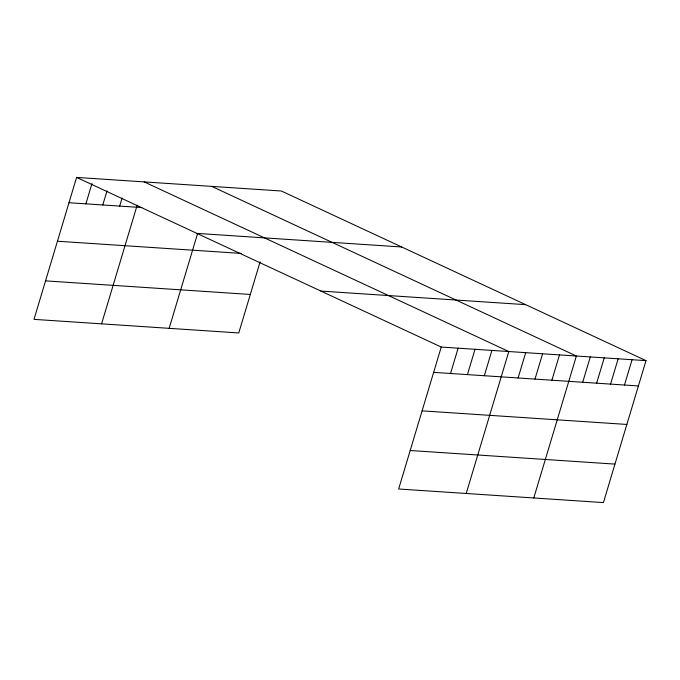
<?xml version="1.0" encoding="UTF-8"?>
<svg xmlns="http://www.w3.org/2000/svg" width="680" height="680" viewBox="0 0 680 680"><rect width="100%" height="100%" fill="white"/><g stroke="black" fill="none" stroke-linecap="round" stroke-linejoin="round"><path stroke-width="1.02" d="M646 360.638L441.235 347.046L398.65 488.996L603.415 502.588L646 360.638L281.35 191.004L76.585 177.412L34 319.362L238.765 332.953L260.125 261.749M85.884 203.856L91.962 183.6M102.773 204.977L107.032 190.799M119.671 206.091L122.103 197.99M101.575 323.85L137.173 205.19M169.15 328.329L197.455 233.979M450.534 373.49L458.125 348.168M467.423 374.612L475.022 349.291M484.321 375.725L491.912 350.412M466.216 493.485L508.81 351.534L144.16 181.9M518.101 377.969L525.7 352.656M534.998 379.091L542.589 353.778M551.888 380.214L559.487 354.9M533.792 497.964L576.376 356.014L211.735 186.38M582.709 382.253L590.299 356.94M596.632 383.18L604.231 357.867M610.555 384.106L618.154 358.793M624.478 385.033L632.077 359.712M68.995 202.733L141.839 207.561M196.919 233.393L401.684 246.984M57.443 241.222L241.324 253.419M320.9 291.074L525.665 304.657M45.543 280.874L250.316 294.457M433.636 372.368L638.401 385.951M422.093 410.856L626.858 424.439M410.193 450.508L614.958 464.1M76.585 177.412L441.235 347.046"/></g></svg>
